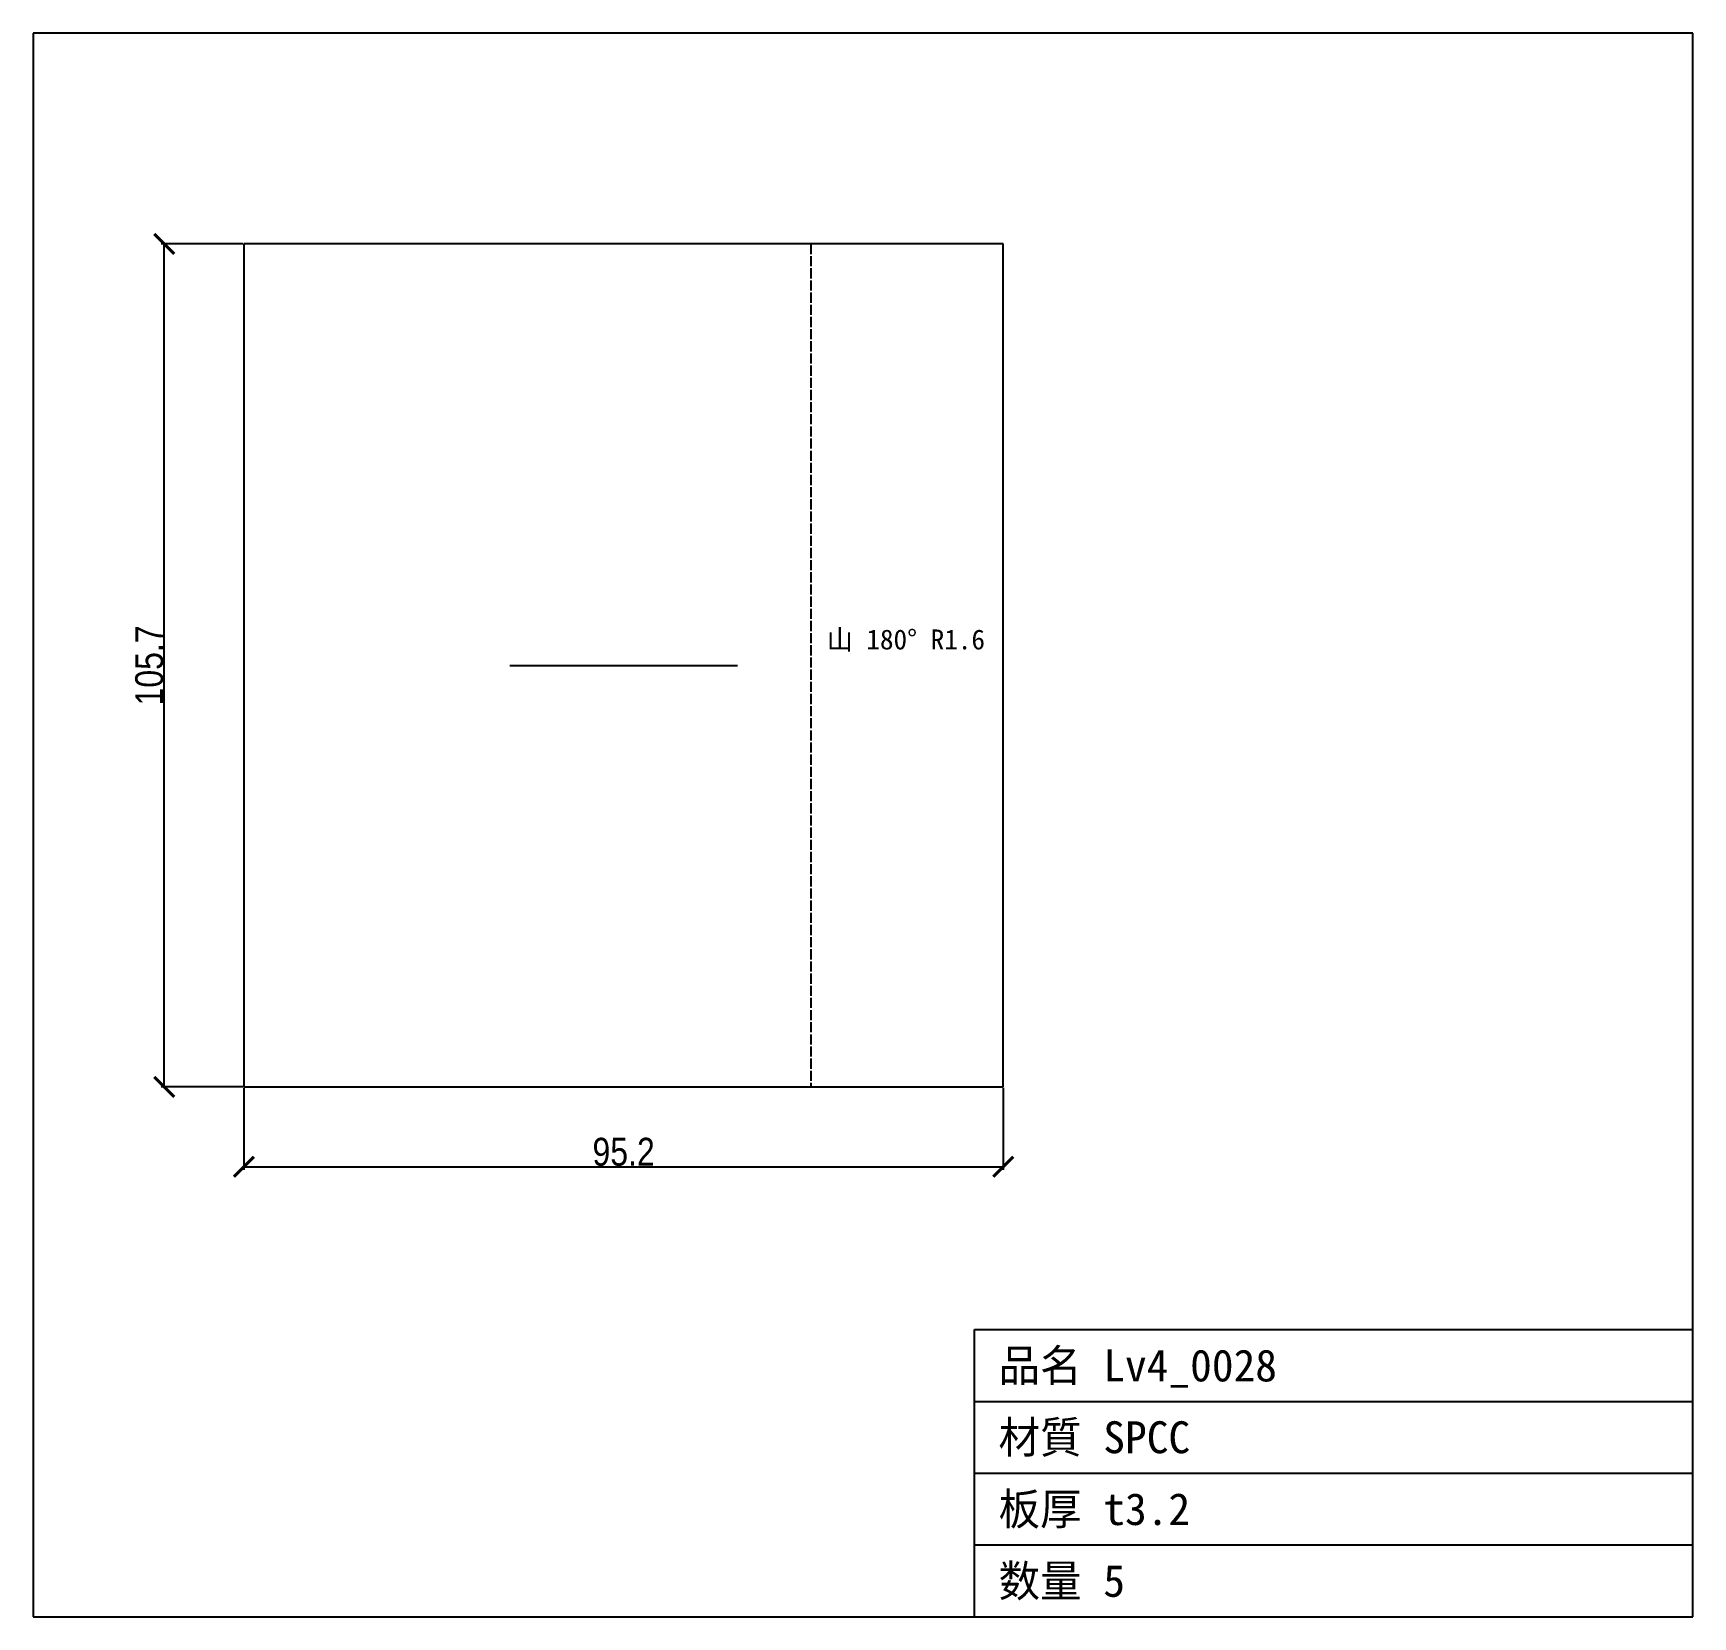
# Model space of a CAD drawing. Header units: millimetres. Extents: x -26 to 182, y -66 to 132.
import ezdxf

# ---------------------------------------------------------------- set-up
doc = ezdxf.new("R2010")
doc.units = ezdxf.units.MM
doc.linetypes.add('DASHED', pattern=[1.524, 1.27, -0.254])
for name, color, linetype in [('BEND', 7, 'Continuous'), ('CUT', 7, 'Continuous'), ('DIM', 7, 'Continuous'), ('FRAME', 7, 'Continuous'), ('MARK', 7, 'Continuous'), ('TEXT', 7, 'Continuous')]:
    doc.layers.add(name, color=color, linetype=linetype)
doc.styles.add('OpenSansCondensed-Light', font='OpenSansCondensed-Light.ttf')
doc.dimstyles.new('EZDXF', dxfattribs={"dimtxt": 0.25, "dimasz": 0.175, "dimexe": 0.375, "dimexo": 0.125, "dimgap": 0.1, "dimtad": 1, "dimlfac": 100, "dimzin": 12, "dimdsep": 46, "dimtxsty": 'OpenSansCondensed-Light', "dimblk": 'ARCHTICK', "dimcen": 2.5, "dimazin": 3, "dimtfac": 0.5, "dimtmove": 2, "dimatfit": 3})

# ---------------------------------------------------------------- blocks, each defined once
blk = doc.blocks.new('_ARCHTICK')
at = {"color": 0, "linetype": 'BYBLOCK', "const_width": 0.15}
blk.add_lwpolyline([(-0.5, -0.5), (0.5, 0.5)], dxfattribs=at)

msp = doc.modelspace()

# ---------------------------------------------------------------- linework, layer by layer
at = {"layer": 'BEND', "color": 3, "linetype": 'DASHED'}
msp.add_line((71.06, 105.65), (71.06, 0), dxfattribs=at)
at = {"layer": 'CUT'}
for p, q in [((0, 105.65), (0, 0)), ((95.17, 105.65), (0, 105.65)), ((95.17, 0), (95.17, 105.65)), ((0, 0), (95.17, 0))]:
    msp.add_line(p, q, dxfattribs=at)
at = {"layer": 'FRAME'}
for p, q in [((181.58, 132.07), (-26.41, 132.07)), ((-26.41, 132.07), (-26.41, -66.41)), ((181.58, -66.41), (181.58, 132.07)), ((91.58, -66.41), (91.58, -30.41)), ((91.58, -30.41), (181.58, -30.41)), ((91.58, -39.41), (181.58, -39.41)), ((91.58, -48.41), (181.58, -48.41)), ((91.58, -57.41), (181.58, -57.41)), ((-26.41, -66.41), (181.58, -66.41))]:
    msp.add_line(p, q, dxfattribs=at)
at = {"layer": 'MARK'}
msp.add_line((33.31, 52.83), (61.86, 52.83), dxfattribs=at)

# ---------------------------------------------------------------- texts
at = {"layer": 'TEXT'}
for s, height, p in [('山 180° R1.6', 2.5, (73.06, 54.83)), ('品名 Lv4_0028', 4, (94.58, -36.91)), ('材質 SPCC', 4, (94.58, -45.91)), ('板厚 t3.2', 4, (94.58, -54.91)), ('数量 5', 4, (94.58, -63.91))]:
    msp.add_text(s, height=height, dxfattribs=at).set_placement(p)

# ---------------------------------------------------------------- dimensions: what is measured, and where the dimension line sits
at = {"layer": 'DIM'}
msp.add_linear_dim(base=(-10, 0), p1=(0, 0), p2=(0, 105.6536), angle=90, dimstyle='EZDXF', override={"dimtxt": 3.5, "dimasz": 2.5, "dimdec": 1, "dimlfac": 1}, dxfattribs=at).render()
msp.add_linear_dim(base=(0, -10), p1=(0, 0), p2=(95.17, 0), dimstyle='EZDXF', override={"dimtxt": 3.5, "dimasz": 2.5, "dimdec": 1, "dimlfac": 1}, dxfattribs=at).render()

doc.saveas('drawing.dxf')
